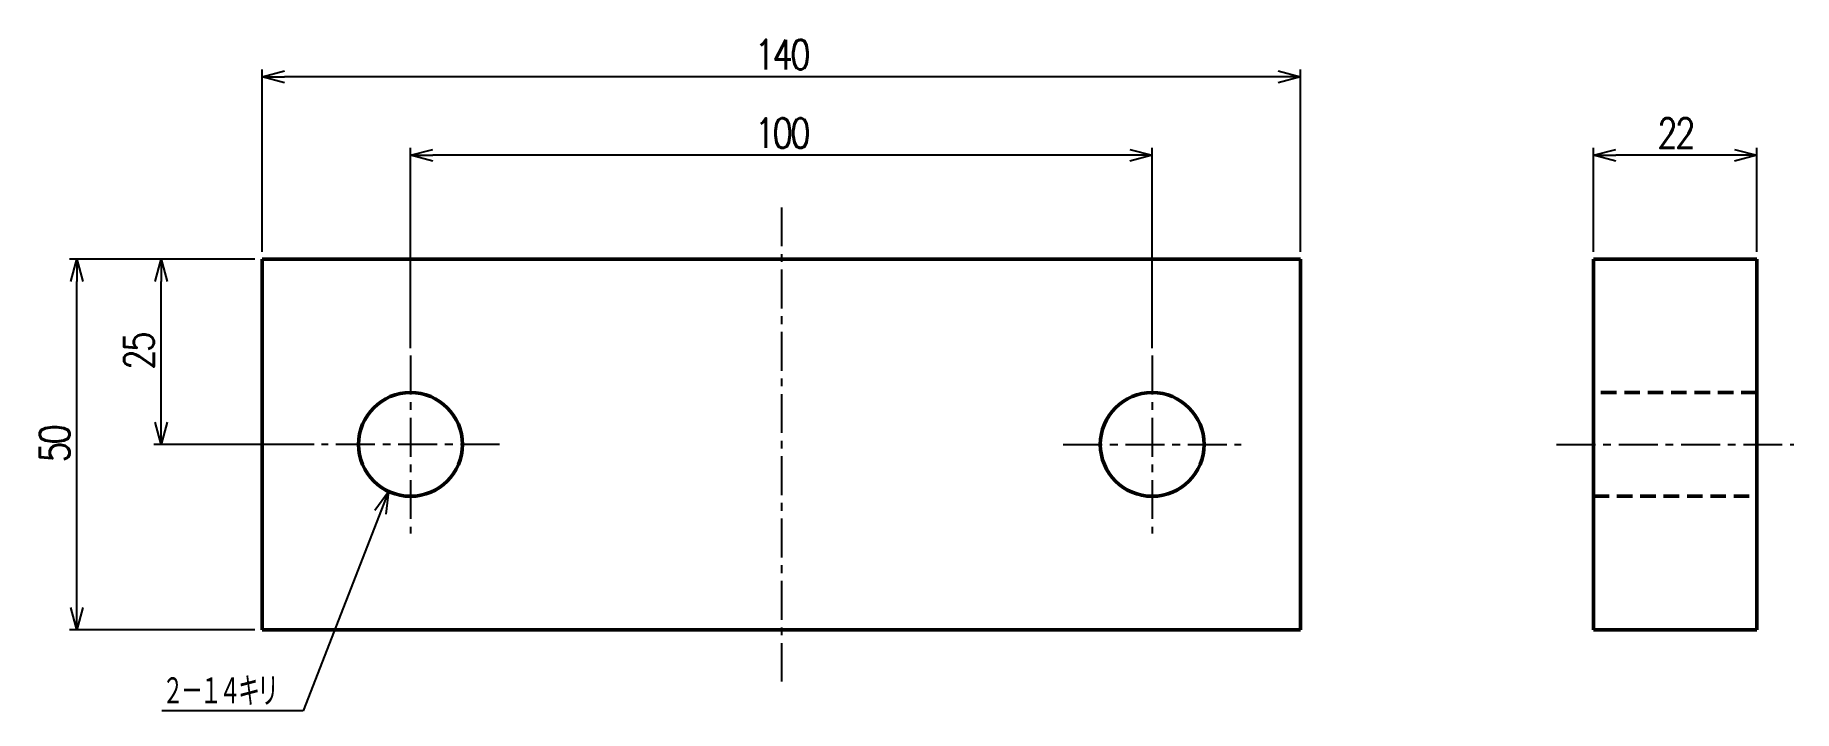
# Model space of a CAD drawing. Header units: millimetres. Extents: x -101 to 136, y -11 to 80.
import ezdxf

# ---------------------------------------------------------------- set-up
doc = ezdxf.new("R2010")
doc.units = ezdxf.units.MM
doc.header["$LTSCALE"] = 0.165354
doc.linetypes.add('CENTER', pattern=[50.8, 31.75, -6.35, 6.35, -6.35])
doc.linetypes.add('DASHED', pattern=[19.05, 12.7, -6.35])
doc.layers.add('NoLayerName_001', color=7, linetype='Continuous')
doc.styles.get("Standard").update_dxf_attribs({"font": 'txt', "bigfont": 'extfont2'})
doc.dimstyles.get("Standard").update_dxf_attribs({"dimtxt": 2.5, "dimasz": 2.5, "dimexe": 1.25, "dimexo": 0.625, "dimtad": 1, "dimdec": 3, "dimzin": 0, "dimdsep": 46, "dimtxsty": 'Standard', "dimcen": 2.5, "dimadec": 0, "dimazin": 0, "dimtfac": 0.75, "dimtdec": 3, "dimtmove": 0, "dimatfit": 3, "dimfxl": 1, "dimarcsym": 0})

# ---------------------------------------------------------------- blocks, each defined once
blk = doc.blocks.new('_OPEN30')
at = {"color": 0, "linetype": 'ByBlock', "lineweight": -2}
for p, q in [((-1, 0.267949), (0, 0)), ((0, 0), (-1, -0.267949)), ((0, 0), (-1, 0))]:
    blk.add_line(p, q, dxfattribs=at)
blk = doc.blocks.new('*D12')
at = {"layer": 'Defpoints', "color": 0}
for p in [(-50, 64.02), (-50, 37), (50, 37)]:
    blk.add_point(p, dxfattribs=at)
at = {"layer": 'NoLayerName_001', "color": 0, "linetype": 'Continuous', "lineweight": 25}
for p, q in [((-50, 38), (-50, 65.02)), ((47, 64.02), (-47, 64.02)), ((50, 38), (50, 65.02))]:
    blk.add_line(p, q, dxfattribs=at)
at = {"layer": 'NoLayerName_001', "color": 0, "lineweight": 25, "xscale": 3, "yscale": 3, "zscale": 3}
for p, rotation in [((-50, 64.02), 180), ((50, 64.02), 360)]:
    blk.add_blockref('_OPEN30', p, dxfattribs=dict(at, rotation=rotation))
at = {"layer": 'NoLayerName_001', "color": 2, "lineweight": 50, "insert": (0, 67.02), "char_height": 4, "attachment_point": 5}
blk.add_mtext('\\W0.8000;\\T0.8750;100', dxfattribs=at)
blk = doc.blocks.new('*D13')
at = {"layer": 'Defpoints', "color": 0}
for p in [(-70, 74.62), (-70, 50), (70, 50)]:
    blk.add_point(p, dxfattribs=at)
at = {"layer": 'NoLayerName_001', "color": 0, "linetype": 'Continuous', "lineweight": 25}
for p, q in [((-70, 51), (-70, 75.62)), ((67, 74.62), (-67, 74.62)), ((70, 51), (70, 75.62))]:
    blk.add_line(p, q, dxfattribs=at)
at = {"layer": 'NoLayerName_001', "color": 0, "lineweight": 25, "xscale": 3, "yscale": 3, "zscale": 3}
for p, rotation in [((-70, 74.62), 180), ((70, 74.62), 360)]:
    blk.add_blockref('_OPEN30', p, dxfattribs=dict(at, rotation=rotation))
at = {"layer": 'NoLayerName_001', "color": 2, "lineweight": 50, "insert": (0, 77.62), "char_height": 4, "attachment_point": 5}
blk.add_mtext('\\W0.8000;\\T0.8750;140', dxfattribs=at)
blk = doc.blocks.new('*D14')
at = {"layer": 'Defpoints', "color": 0}
for p in [(-94.98, 50), (-70, 50), (-70, 0)]:
    blk.add_point(p, dxfattribs=at)
at = {"layer": 'NoLayerName_001', "color": 0, "linetype": 'Continuous', "lineweight": 25}
for p, q in [((-71, 50), (-95.98, 50)), ((-94.98, 3), (-94.98, 47)), ((-71, 0), (-95.98, 0))]:
    blk.add_line(p, q, dxfattribs=at)
at = {"layer": 'NoLayerName_001', "color": 0, "lineweight": 25, "xscale": 3, "yscale": 3, "zscale": 3}
for p, rotation in [((-94.98, 50), 90), ((-94.98, 0), 270)]:
    blk.add_blockref('_OPEN30', p, dxfattribs=dict(at, rotation=rotation))
at = {"layer": 'NoLayerName_001', "color": 2, "lineweight": 50, "insert": (-97.98, 25), "char_height": 4, "attachment_point": 5, "rotation": 90}
blk.add_mtext('\\W0.8000;\\T0.8750;50', dxfattribs=at)
blk = doc.blocks.new('*D15')
at = {"layer": 'Defpoints', "color": 0}
for p in [(-83.62, 50), (-70, 50), (-62, 25)]:
    blk.add_point(p, dxfattribs=at)
at = {"layer": 'NoLayerName_001', "color": 0, "linetype": 'Continuous', "lineweight": 25}
for p, q in [((-71, 50), (-84.62, 50)), ((-83.62, 28), (-83.62, 47)), ((-63, 25), (-84.62, 25))]:
    blk.add_line(p, q, dxfattribs=at)
at = {"layer": 'NoLayerName_001', "color": 0, "lineweight": 25, "xscale": 3, "yscale": 3, "zscale": 3}
for p, rotation in [((-83.62, 50), 90), ((-83.62, 25), 270)]:
    blk.add_blockref('_OPEN30', p, dxfattribs=dict(at, rotation=rotation))
at = {"layer": 'NoLayerName_001', "color": 2, "lineweight": 50, "insert": (-86.62, 37.5), "char_height": 4, "attachment_point": 5, "rotation": 90}
blk.add_mtext('\\W0.8000;\\T0.8750;25', dxfattribs=at)
blk = doc.blocks.new('JZB_0004')
at = {"layer": 'NoLayerName_001', "color": 7, "linetype": 'Continuous', "lineweight": 50}
for p, q in [((0, 0), (0, 50)), ((0, 50), (140, 50)), ((140, 50), (140, 0)), ((140, 0), (0, 0))]:
    blk.add_line(p, q, dxfattribs=at)
blk = doc.blocks.new('JZB_0005')
at = {"layer": 'NoLayerName_001', "color": 4, "linetype": 'CENTER', "lineweight": 25}
for p, q in [((12, 24), (12, 0)), ((24, 12), (0, 12))]:
    blk.add_line(p, q, dxfattribs=at)
at = {"layer": 'NoLayerName_001', "color": 7, "linetype": 'Continuous', "lineweight": 50}
blk.add_circle((12, 12), 7, dxfattribs=at)
blk = doc.blocks.new('JZB_0006')
at = {"layer": 'NoLayerName_001', "color": 4, "linetype": 'CENTER', "lineweight": 25}
for p, q in [((12, 24), (12, 0)), ((0, 12), (24, 12))]:
    blk.add_line(p, q, dxfattribs=at)
at = {"layer": 'NoLayerName_001', "color": 7, "linetype": 'Continuous', "lineweight": 50}
blk.add_circle((12, 12), 7, dxfattribs=at)
blk = doc.blocks.new('*D16')
at = {"layer": 'Defpoints', "color": 0}
for p in [(109.5, 64.02), (109.5, 50), (131.5, 50)]:
    blk.add_point(p, dxfattribs=at)
at = {"layer": 'NoLayerName_001', "color": 0, "linetype": 'Continuous', "lineweight": 25}
for p, q in [((109.5, 51), (109.5, 65.02)), ((128.5, 64.02), (112.5, 64.02)), ((131.5, 51), (131.5, 65.02))]:
    blk.add_line(p, q, dxfattribs=at)
at = {"layer": 'NoLayerName_001', "color": 0, "lineweight": 25, "xscale": 3, "yscale": 3, "zscale": 3, "rotation": 180}
blk.add_blockref('_OPEN30', (109.5, 64.02), dxfattribs=at)
at = {"layer": 'NoLayerName_001', "color": 0, "lineweight": 25, "xscale": 3, "yscale": 3, "zscale": 3}
blk.add_blockref('_OPEN30', (131.5, 64.02), dxfattribs=at)
at = {"layer": 'NoLayerName_001', "color": 2, "lineweight": 50, "insert": (120.5, 67.02), "char_height": 4, "attachment_point": 5}
blk.add_mtext('\\W0.8000;\\T0.8750;22', dxfattribs=at)
blk = doc.blocks.new('JZB_0008')
at = {"layer": 'NoLayerName_001', "color": 7, "linetype": 'Continuous', "lineweight": 50}
for p, q in [((22, 50), (0, 50)), ((0, 50), (0, 0)), ((22, 0), (22, 50)), ((22, 0), (0, 0))]:
    blk.add_line(p, q, dxfattribs=at)
blk = doc.blocks.new('JZB_0009')
at = {"layer": 'NoLayerName_001', "color": 3, "linetype": 'DASHED', "lineweight": 50}
for p, q in [((27, 14), (5, 14)), ((5, 0), (27, 0))]:
    blk.add_line(p, q, dxfattribs=at)
at = {"layer": 'NoLayerName_001', "color": 4, "linetype": 'CENTER', "lineweight": 25}
blk.add_line((0, 7), (32, 7), dxfattribs=at)

msp = doc.modelspace()

# ---------------------------------------------------------------- linework, layer by layer
at = {"layer": 'NoLayerName_001', "color": 4, "linetype": 'CENTER', "lineweight": 25}
msp.add_line((0, 57), (0, -7), dxfattribs=at)

# ---------------------------------------------------------------- block references
at = {"layer": 'NoLayerName_001'}
for name, p in [('JZB_0004', (-70, 0)), ('JZB_0008', (109.5, 0)), ('JZB_0005', (-62, 13)), ('JZB_0006', (38, 13)), ('JZB_0009', (104.5, 18))]:
    msp.add_blockref(name, p, dxfattribs=at)

# ---------------------------------------------------------------- texts
at = {"layer": 'NoLayerName_001', "color": 2, "linetype": 'Continuous', "lineweight": 50, "insert": (-68.0982, -10.3307), "char_height": 4, "attachment_point": 9, "line_spacing_factor": 0.75}
msp.add_mtext('\\A1;\\W0.6667;\\T0.8750;２－１４キリ', dxfattribs=at)

# ---------------------------------------------------------------- dimensions: what is measured, and where the dimension line sits
at = {"layer": 'NoLayerName_001', "color": 3, "linetype": 'Continuous', "lineweight": 50}
for base, p1, p2, angle, picture, middle in [((-70, 74.6171), (70, 50), (-70, 50), 180, '*D13', (0, 74.6171)), ((-50, 64.0212), (50, 37), (-50, 37), 180, '*D12', (0, 64.0212)), ((109.5, 64.0212), (131.5, 50), (109.5, 50), 180, '*D16', (120.5, 64.0212)), ((-94.9769, 50), (-70, 0), (-70, 50), 90, '*D14', (-94.9769, 25)), ((-83.6177, 50), (-62, 25), (-70, 50), 90, '*D15', (-83.6177, 37.5))]:
    dim = msp.add_linear_dim(base=base, p1=p1, p2=p2, angle=angle, text='\\W0.8000;\\T0.8750;<>', dimstyle='Standard', override={"dimtxt": 4, "dimasz": 3, "dimexe": 1, "dimexo": 1, "dimgap": 1, "dimzin": 8, "dimblk": 'OPEN30', "dimclrd": 0, "dimclre": 0, "dimclrt": 2, "dimtp": 0, "dimtm": 0, "dimlwd": 25, "dimlwe": 25}, dxfattribs=at)
    dim.commit()
    dim.dimension.update_dxf_attribs({"geometry": picture, "text_midpoint": middle, "dimtype": 160})

# ---------------------------------------------------------------- leaders
at = {"layer": 'NoLayerName_001', "color": 3, "linetype": 'Continuous', "lineweight": 25, "annotation_type": 0, "has_hookline": 1, "hookline_direction": 1, "text_width": 15.423}
msp.add_leader([(-52.9808, 18.6664), (-64.4732, -10.9557), (-67.4732, -10.9557)], dimstyle='Standard', override={"dimtxt": 4, "dimasz": 3, "dimldrblk": 'OPEN30'}, dxfattribs=at)

doc.saveas('drawing.dxf')
